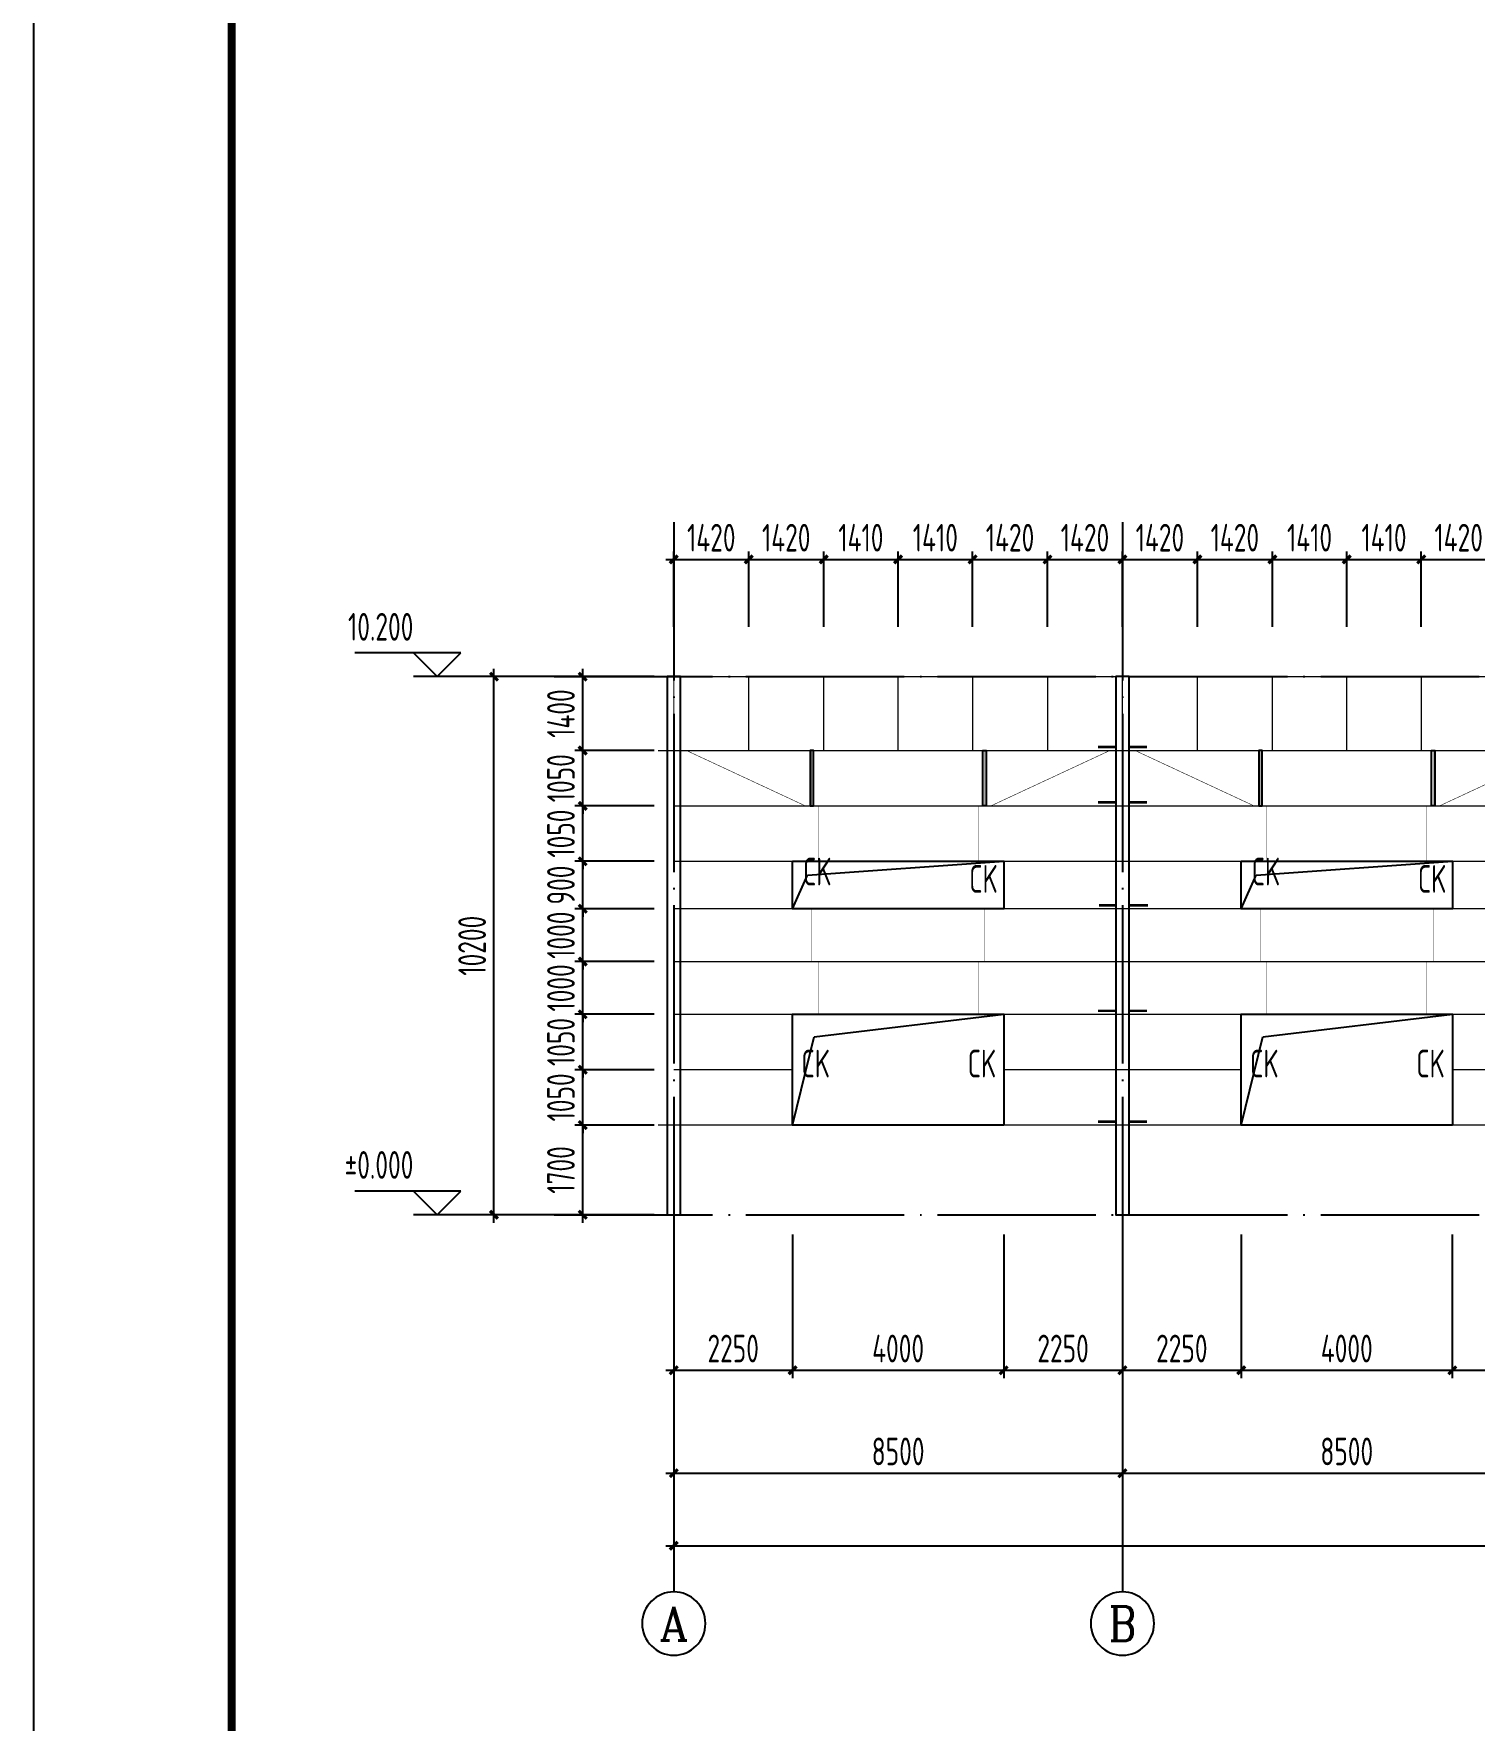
# Model space of a CAD drawing. Extents: x 753177 to 2169292, y -530934 to -273477.
# Drawn here: x 1698368 to 1725660, y -468718 to -436751 of the extents above; entities that cross this region are included whole.
import ezdxf
from ezdxf.enums import TextEntityAlignment as Align

# ---------------------------------------------------------------- set-up
doc = ezdxf.new("R2010")
doc.units = 0
doc.header["$LTSCALE"] = 1500
doc.header["$MEASUREMENT"] = 0
doc.linetypes.add('DOTE', pattern=[2.42, 2, -0.2, 0.02, -0.2])
doc.layers.get('Defpoints').update_dxf_attribs({"color": 252})
for name, color, linetype in [('00-tk', 151, 'Continuous'), ('AXIS', 3, 'Continuous'), ('AXIS_TEXT', 7, 'Continuous'), ('BOLT', 252, 'Continuous'), ('DIM', 3, 'Continuous'), ('THIN', 7, 'Continuous'), ('WINDOW', 4, 'Continuous')]:
    doc.layers.add(name, color=color, linetype=linetype)
doc.layers.add('TK', color=252, linetype='Continuous', lineweight=13)
doc.styles.add('_TCH_AXIS', font='COMPLEX', dxfattribs={"bigfont": 'GBCBIG'})
doc.styles.add('COMPLEX', font='COMPLEX')
doc.styles.add('TSSD_Dimension', font='Tssdeng.shx', dxfattribs={"width": 0.7, "bigfont": 'hztxt.shx'})
doc.styles.add('TSSD_Label', font='Tssdeng.shx', dxfattribs={"width": 0.7, "bigfont": 'hztxt.shx'})
doc.dimstyles.new('TSSD_150_150', dxfattribs={"dimtxt": 525, "dimasz": 150, "dimexe": 150, "dimexo": 375, "dimgap": 150, "dimtad": 1, "dimdec": 0, "dimzin": 0, "dimdsep": 46, "dimtxsty": 'TSSD_Dimension', "dimblk": 'ARCHTICK', "dimblk1": 'ARCHTICK', "dimblk2": 'ARCHTICK', "dimcen": 0, "dimdle": 150, "dimclrt": 7, "dimadec": 0, "dimazin": 0, "dimtfac": 1, "dimtdec": 0, "dimtix": 1, "dimtmove": 2, "dimatfit": 3, "dimfxl": 0, "dimtolj": 1, "dimtzin": 0, "dimarcsym": 0})

# ---------------------------------------------------------------- blocks, each defined once
blk = doc.blocks.new('A$C16496DF1')
at = {"layer": '00-tk'}
for p, q in [((0, 0), (0, 126150)), ((3750, 1500), (3750, 124650))]:
    blk.add_line(p, q, dxfattribs=at)
at = {"layer": '00-tk', "const_width": 150}
blk.add_lwpolyline([(3750, 124650), (176850, 124650), (176850, 1500), (3750, 1500)], close=True, dxfattribs=at)
blk = doc.blocks.new('_ArchTick')
at = {"color": 0, "linetype": 'ByBlock', "const_width": 0.4}
blk.add_lwpolyline([(-0.5, -0.5), (0.5, 0.5)], dxfattribs=at)
blk = doc.blocks.new('*D1132')
at = {"layer": 'AXIS', "color": 0, "lineweight": -2, "transparency": 16777216}
for p, q in [((1710495, -460660), (1710495, -464185)), ((1718995, -460660), (1718995, -464185)), ((1710345, -464035), (1719145, -464035))]:
    blk.add_line(p, q, dxfattribs=at)
at = {"layer": 'Defpoints', "color": 0, "transparency": 16777216}
for p in [(1710495, -460285), (1718995, -460285), (1718995, -464035)]:
    blk.add_point(p, dxfattribs=at)
at = {"layer": 'AXIS', "color": 0, "lineweight": -2, "transparency": 16777216, "xscale": 150, "yscale": 150, "zscale": 150, "rotation": 180}
blk.add_blockref('_ArchTick', (1710495, -464035), dxfattribs=at)
at = {"layer": 'AXIS', "color": 0, "lineweight": -2, "transparency": 16777216, "xscale": 150, "yscale": 150, "zscale": 150}
blk.add_blockref('_ArchTick', (1718995, -464035), dxfattribs=at)
at = {"layer": 'AXIS', "color": 7, "transparency": 16777216, "insert": (1714745, -463622), "char_height": 525, "attachment_point": 5, "style": 'TSSD_Dimension'}
blk.add_mtext('\\A1;8500', dxfattribs=at)
blk = doc.blocks.new('*D1133')
at = {"layer": 'AXIS', "color": 0, "lineweight": -2, "transparency": 16777216}
for p, q in [((1718995, -460660), (1718995, -464185)), ((1727495, -460660), (1727495, -464185)), ((1718845, -464035), (1727645, -464035))]:
    blk.add_line(p, q, dxfattribs=at)
at = {"layer": 'Defpoints', "color": 0, "transparency": 16777216}
for p in [(1718995, -460285), (1727495, -460285), (1727495, -464035)]:
    blk.add_point(p, dxfattribs=at)
at = {"layer": 'AXIS', "color": 0, "lineweight": -2, "transparency": 16777216, "xscale": 150, "yscale": 150, "zscale": 150, "rotation": 180}
blk.add_blockref('_ArchTick', (1718995, -464035), dxfattribs=at)
at = {"layer": 'AXIS', "color": 0, "lineweight": -2, "transparency": 16777216, "xscale": 150, "yscale": 150, "zscale": 150}
blk.add_blockref('_ArchTick', (1727495, -464035), dxfattribs=at)
at = {"layer": 'AXIS', "color": 7, "transparency": 16777216, "insert": (1723245, -463622), "char_height": 525, "attachment_point": 5, "style": 'TSSD_Dimension'}
blk.add_mtext('\\A1;8500', dxfattribs=at)
blk = doc.blocks.new('_AXISO')
blk.add_circle((0, 0), 0.5)
at = {"layer": 'AXIS_TEXT', "style": 'COMPLEX', "width": 1.041667}
blk.add_attdef('A', text='', height=0.56, dxfattribs=at).set_placement((-0.25, -0.28), (0.25, -0.28), align=Align.FIT)
blk = doc.blocks.new('*D1145')
at = {"layer": 'Defpoints', "color": 0, "transparency": 16777216}
for p in [(1710495, -459137), (1820995, -459137), (1820995, -465410)]:
    blk.add_point(p, dxfattribs=at)
at = {"layer": 'DIM', "color": 0, "lineweight": -2, "transparency": 16777216}
for p, q in [((1710495, -459512), (1710495, -465560)), ((1820995, -459512), (1820995, -465560)), ((1710345, -465410), (1821145, -465410))]:
    blk.add_line(p, q, dxfattribs=at)
at = {"layer": 'DIM', "color": 0, "lineweight": -2, "transparency": 16777216, "xscale": 150, "yscale": 150, "zscale": 150, "rotation": 180}
blk.add_blockref('_ArchTick', (1710495, -465410), dxfattribs=at)
at = {"layer": 'DIM', "color": 0, "lineweight": -2, "transparency": 16777216, "xscale": 150, "yscale": 150, "zscale": 150}
blk.add_blockref('_ArchTick', (1820995, -465410), dxfattribs=at)
at = {"layer": 'DIM', "color": 7, "transparency": 16777216, "insert": (1765745, -464998), "char_height": 525, "attachment_point": 5, "style": 'TSSD_Dimension'}
blk.add_mtext('\\A1;110500', dxfattribs=at)
blk = doc.blocks.new('*D1146')
at = {"layer": 'Defpoints', "color": 0, "transparency": 16777216}
for p in [(1707087, -448937), (1710495, -448937), (1710495, -459137)]:
    blk.add_point(p, dxfattribs=at)
at = {"layer": 'DIM', "color": 0, "lineweight": -2, "transparency": 16777216}
for p, q in [((1707087, -459287), (1707087, -448787)), ((1710120, -448937), (1706937, -448937)), ((1710120, -459137), (1706937, -459137))]:
    blk.add_line(p, q, dxfattribs=at)
at = {"layer": 'DIM', "color": 0, "lineweight": -2, "transparency": 16777216, "xscale": 150, "yscale": 150, "zscale": 150}
for p, rotation in [((1707087, -448937), 90), ((1707087, -459137), 270)]:
    blk.add_blockref('_ArchTick', p, dxfattribs=dict(at, rotation=rotation))
at = {"layer": 'DIM', "color": 7, "transparency": 16777216, "insert": (1706674, -454037), "char_height": 525, "attachment_point": 5, "rotation": 90, "style": 'TSSD_Dimension'}
blk.add_mtext('\\A1;10200', dxfattribs=at)
blk = doc.blocks.new('*D1095')
at = {"layer": 'Defpoints', "color": 0, "transparency": 16777216}
for p in [(1718995, -459137), (1721245, -459137), (1721245, -462084)]:
    blk.add_point(p, dxfattribs=at)
at = {"layer": 'DIM', "color": 0, "lineweight": -2, "transparency": 16777216}
for p, q in [((1718995, -459512), (1718995, -462234)), ((1721245, -459512), (1721245, -462234)), ((1718845, -462084), (1721395, -462084))]:
    blk.add_line(p, q, dxfattribs=at)
at = {"layer": 'DIM', "color": 0, "lineweight": -2, "transparency": 16777216, "xscale": 150, "yscale": 150, "zscale": 150, "rotation": 180}
blk.add_blockref('_ArchTick', (1718995, -462084), dxfattribs=at)
at = {"layer": 'DIM', "color": 0, "lineweight": -2, "transparency": 16777216, "xscale": 150, "yscale": 150, "zscale": 150}
blk.add_blockref('_ArchTick', (1721245, -462084), dxfattribs=at)
at = {"layer": 'DIM', "color": 7, "transparency": 16777216, "insert": (1720120, -461672), "char_height": 525, "attachment_point": 5, "style": 'TSSD_Dimension'}
blk.add_mtext('\\A1;2250', dxfattribs=at)
blk = doc.blocks.new('*D1096')
at = {"layer": 'Defpoints', "color": 0, "transparency": 16777216}
for p in [(1721245, -459137), (1725245, -459137), (1725245, -462084)]:
    blk.add_point(p, dxfattribs=at)
at = {"layer": 'DIM', "color": 0, "lineweight": -2, "transparency": 16777216}
for p, q in [((1721245, -459512), (1721245, -462234)), ((1725245, -459512), (1725245, -462234)), ((1721095, -462084), (1725395, -462084))]:
    blk.add_line(p, q, dxfattribs=at)
at = {"layer": 'DIM', "color": 0, "lineweight": -2, "transparency": 16777216, "xscale": 150, "yscale": 150, "zscale": 150, "rotation": 180}
blk.add_blockref('_ArchTick', (1721245, -462084), dxfattribs=at)
at = {"layer": 'DIM', "color": 0, "lineweight": -2, "transparency": 16777216, "xscale": 150, "yscale": 150, "zscale": 150}
blk.add_blockref('_ArchTick', (1725245, -462084), dxfattribs=at)
at = {"layer": 'DIM', "color": 7, "transparency": 16777216, "insert": (1723245, -461672), "char_height": 525, "attachment_point": 5, "style": 'TSSD_Dimension'}
blk.add_mtext('\\A1;4000', dxfattribs=at)
blk = doc.blocks.new('*D1097')
at = {"layer": 'Defpoints', "color": 0, "transparency": 16777216}
for p in [(1725245, -459137), (1727495, -459137), (1727495, -462084)]:
    blk.add_point(p, dxfattribs=at)
at = {"layer": 'DIM', "color": 0, "lineweight": -2, "transparency": 16777216}
for p, q in [((1725245, -459512), (1725245, -462234)), ((1727495, -459512), (1727495, -462234)), ((1725095, -462084), (1727645, -462084))]:
    blk.add_line(p, q, dxfattribs=at)
at = {"layer": 'DIM', "color": 0, "lineweight": -2, "transparency": 16777216, "xscale": 150, "yscale": 150, "zscale": 150, "rotation": 180}
blk.add_blockref('_ArchTick', (1725245, -462084), dxfattribs=at)
at = {"layer": 'DIM', "color": 0, "lineweight": -2, "transparency": 16777216, "xscale": 150, "yscale": 150, "zscale": 150}
blk.add_blockref('_ArchTick', (1727495, -462084), dxfattribs=at)
at = {"layer": 'DIM', "color": 7, "transparency": 16777216, "insert": (1726370, -461672), "char_height": 525, "attachment_point": 5, "style": 'TSSD_Dimension'}
blk.add_mtext('\\A1;2250', dxfattribs=at)
blk = doc.blocks.new('*D1083')
at = {"layer": 'Defpoints', "color": 0, "transparency": 16777216}
for p in [(1711915, -446715), (1710495, -448365), (1711915, -448365)]:
    blk.add_point(p, dxfattribs=at)
at = {"layer": 'DIM', "color": 0, "lineweight": -2, "transparency": 16777216}
for p, q in [((1710495, -447990), (1710495, -446565)), ((1711915, -447990), (1711915, -446565)), ((1710345, -446715), (1712065, -446715))]:
    blk.add_line(p, q, dxfattribs=at)
at = {"layer": 'DIM', "color": 0, "lineweight": -2, "transparency": 16777216, "xscale": 150, "yscale": 150, "zscale": 150, "rotation": 180}
blk.add_blockref('_ArchTick', (1710495, -446715), dxfattribs=at)
at = {"layer": 'DIM', "color": 0, "lineweight": -2, "transparency": 16777216, "xscale": 150, "yscale": 150, "zscale": 150}
blk.add_blockref('_ArchTick', (1711915, -446715), dxfattribs=at)
at = {"layer": 'DIM', "color": 7, "transparency": 16777216, "insert": (1711205, -446303), "char_height": 525, "attachment_point": 5, "style": 'TSSD_Dimension'}
blk.add_mtext('\\A1;1420', dxfattribs=at)
blk = doc.blocks.new('*D1084')
at = {"layer": 'Defpoints', "color": 0, "transparency": 16777216}
for p in [(1713335, -446715), (1711915, -448365), (1713335, -448365)]:
    blk.add_point(p, dxfattribs=at)
at = {"layer": 'DIM', "color": 0, "lineweight": -2, "transparency": 16777216}
for p, q in [((1711915, -447990), (1711915, -446565)), ((1713335, -447990), (1713335, -446565)), ((1711765, -446715), (1713485, -446715))]:
    blk.add_line(p, q, dxfattribs=at)
at = {"layer": 'DIM', "color": 0, "lineweight": -2, "transparency": 16777216, "xscale": 150, "yscale": 150, "zscale": 150, "rotation": 180}
blk.add_blockref('_ArchTick', (1711915, -446715), dxfattribs=at)
at = {"layer": 'DIM', "color": 0, "lineweight": -2, "transparency": 16777216, "xscale": 150, "yscale": 150, "zscale": 150}
blk.add_blockref('_ArchTick', (1713335, -446715), dxfattribs=at)
at = {"layer": 'DIM', "color": 7, "transparency": 16777216, "insert": (1712625, -446303), "char_height": 525, "attachment_point": 5, "style": 'TSSD_Dimension'}
blk.add_mtext('\\A1;1420', dxfattribs=at)
blk = doc.blocks.new('*D1085')
at = {"layer": 'Defpoints', "color": 0, "transparency": 16777216}
for p in [(1714745, -446715), (1713335, -448365), (1714745, -448365)]:
    blk.add_point(p, dxfattribs=at)
at = {"layer": 'DIM', "color": 0, "lineweight": -2, "transparency": 16777216}
for p, q in [((1713335, -447990), (1713335, -446565)), ((1714745, -447990), (1714745, -446565)), ((1713185, -446715), (1714895, -446715))]:
    blk.add_line(p, q, dxfattribs=at)
at = {"layer": 'DIM', "color": 0, "lineweight": -2, "transparency": 16777216, "xscale": 150, "yscale": 150, "zscale": 150, "rotation": 180}
blk.add_blockref('_ArchTick', (1713335, -446715), dxfattribs=at)
at = {"layer": 'DIM', "color": 0, "lineweight": -2, "transparency": 16777216, "xscale": 150, "yscale": 150, "zscale": 150}
blk.add_blockref('_ArchTick', (1714745, -446715), dxfattribs=at)
at = {"layer": 'DIM', "color": 7, "transparency": 16777216, "insert": (1714040, -446303), "char_height": 525, "attachment_point": 5, "style": 'TSSD_Dimension'}
blk.add_mtext('\\A1;1410', dxfattribs=at)
blk = doc.blocks.new('*D1086')
at = {"layer": 'Defpoints', "color": 0, "transparency": 16777216}
for p in [(1716155, -446715), (1714745, -448365), (1716155, -448365)]:
    blk.add_point(p, dxfattribs=at)
at = {"layer": 'DIM', "color": 0, "lineweight": -2, "transparency": 16777216}
for p, q in [((1714745, -447990), (1714745, -446565)), ((1716155, -447990), (1716155, -446565)), ((1714595, -446715), (1716305, -446715))]:
    blk.add_line(p, q, dxfattribs=at)
at = {"layer": 'DIM', "color": 0, "lineweight": -2, "transparency": 16777216, "xscale": 150, "yscale": 150, "zscale": 150, "rotation": 180}
blk.add_blockref('_ArchTick', (1714745, -446715), dxfattribs=at)
at = {"layer": 'DIM', "color": 0, "lineweight": -2, "transparency": 16777216, "xscale": 150, "yscale": 150, "zscale": 150}
blk.add_blockref('_ArchTick', (1716155, -446715), dxfattribs=at)
at = {"layer": 'DIM', "color": 7, "transparency": 16777216, "insert": (1715450, -446303), "char_height": 525, "attachment_point": 5, "style": 'TSSD_Dimension'}
blk.add_mtext('\\A1;1410', dxfattribs=at)
blk = doc.blocks.new('*D1087')
at = {"layer": 'Defpoints', "color": 0, "transparency": 16777216}
for p in [(1717575, -446715), (1716155, -448365), (1717575, -448365)]:
    blk.add_point(p, dxfattribs=at)
at = {"layer": 'DIM', "color": 0, "lineweight": -2, "transparency": 16777216}
for p, q in [((1716155, -447990), (1716155, -446565)), ((1717575, -447990), (1717575, -446565)), ((1716005, -446715), (1717725, -446715))]:
    blk.add_line(p, q, dxfattribs=at)
at = {"layer": 'DIM', "color": 0, "lineweight": -2, "transparency": 16777216, "xscale": 150, "yscale": 150, "zscale": 150, "rotation": 180}
blk.add_blockref('_ArchTick', (1716155, -446715), dxfattribs=at)
at = {"layer": 'DIM', "color": 0, "lineweight": -2, "transparency": 16777216, "xscale": 150, "yscale": 150, "zscale": 150}
blk.add_blockref('_ArchTick', (1717575, -446715), dxfattribs=at)
at = {"layer": 'DIM', "color": 7, "transparency": 16777216, "insert": (1716865, -446303), "char_height": 525, "attachment_point": 5, "style": 'TSSD_Dimension'}
blk.add_mtext('\\A1;1420', dxfattribs=at)
blk = doc.blocks.new('*D1088')
at = {"layer": 'Defpoints', "color": 0, "transparency": 16777216}
for p in [(1718995, -446715), (1717575, -448365), (1718995, -448365)]:
    blk.add_point(p, dxfattribs=at)
at = {"layer": 'DIM', "color": 0, "lineweight": -2, "transparency": 16777216}
for p, q in [((1717575, -447990), (1717575, -446565)), ((1718995, -447990), (1718995, -446565)), ((1717425, -446715), (1719145, -446715))]:
    blk.add_line(p, q, dxfattribs=at)
at = {"layer": 'DIM', "color": 0, "lineweight": -2, "transparency": 16777216, "xscale": 150, "yscale": 150, "zscale": 150, "rotation": 180}
blk.add_blockref('_ArchTick', (1717575, -446715), dxfattribs=at)
at = {"layer": 'DIM', "color": 0, "lineweight": -2, "transparency": 16777216, "xscale": 150, "yscale": 150, "zscale": 150}
blk.add_blockref('_ArchTick', (1718995, -446715), dxfattribs=at)
at = {"layer": 'DIM', "color": 7, "transparency": 16777216, "insert": (1718285, -446303), "char_height": 525, "attachment_point": 5, "style": 'TSSD_Dimension'}
blk.add_mtext('\\A1;1420', dxfattribs=at)
blk = doc.blocks.new('*D1089')
at = {"layer": 'Defpoints', "color": 0, "transparency": 16777216}
for p in [(1720415, -446715), (1718995, -448365), (1720415, -448365)]:
    blk.add_point(p, dxfattribs=at)
at = {"layer": 'DIM', "color": 0, "lineweight": -2, "transparency": 16777216}
for p, q in [((1718995, -447990), (1718995, -446565)), ((1720415, -447990), (1720415, -446565)), ((1718845, -446715), (1720565, -446715))]:
    blk.add_line(p, q, dxfattribs=at)
at = {"layer": 'DIM', "color": 0, "lineweight": -2, "transparency": 16777216, "xscale": 150, "yscale": 150, "zscale": 150, "rotation": 180}
blk.add_blockref('_ArchTick', (1718995, -446715), dxfattribs=at)
at = {"layer": 'DIM', "color": 0, "lineweight": -2, "transparency": 16777216, "xscale": 150, "yscale": 150, "zscale": 150}
blk.add_blockref('_ArchTick', (1720415, -446715), dxfattribs=at)
at = {"layer": 'DIM', "color": 7, "transparency": 16777216, "insert": (1719705, -446303), "char_height": 525, "attachment_point": 5, "style": 'TSSD_Dimension'}
blk.add_mtext('\\A1;1420', dxfattribs=at)
blk = doc.blocks.new('*D1090')
at = {"layer": 'Defpoints', "color": 0, "transparency": 16777216}
for p in [(1721835, -446715), (1720415, -448365), (1721835, -448365)]:
    blk.add_point(p, dxfattribs=at)
at = {"layer": 'DIM', "color": 0, "lineweight": -2, "transparency": 16777216}
for p, q in [((1720415, -447990), (1720415, -446565)), ((1721835, -447990), (1721835, -446565)), ((1720265, -446715), (1721985, -446715))]:
    blk.add_line(p, q, dxfattribs=at)
at = {"layer": 'DIM', "color": 0, "lineweight": -2, "transparency": 16777216, "xscale": 150, "yscale": 150, "zscale": 150, "rotation": 180}
blk.add_blockref('_ArchTick', (1720415, -446715), dxfattribs=at)
at = {"layer": 'DIM', "color": 0, "lineweight": -2, "transparency": 16777216, "xscale": 150, "yscale": 150, "zscale": 150}
blk.add_blockref('_ArchTick', (1721835, -446715), dxfattribs=at)
at = {"layer": 'DIM', "color": 7, "transparency": 16777216, "insert": (1721125, -446303), "char_height": 525, "attachment_point": 5, "style": 'TSSD_Dimension'}
blk.add_mtext('\\A1;1420', dxfattribs=at)
blk = doc.blocks.new('*D1091')
at = {"layer": 'Defpoints', "color": 0, "transparency": 16777216}
for p in [(1723245, -446715), (1721835, -448365), (1723245, -448365)]:
    blk.add_point(p, dxfattribs=at)
at = {"layer": 'DIM', "color": 0, "lineweight": -2, "transparency": 16777216}
for p, q in [((1721835, -447990), (1721835, -446565)), ((1723245, -447990), (1723245, -446565)), ((1721685, -446715), (1723395, -446715))]:
    blk.add_line(p, q, dxfattribs=at)
at = {"layer": 'DIM', "color": 0, "lineweight": -2, "transparency": 16777216, "xscale": 150, "yscale": 150, "zscale": 150, "rotation": 180}
blk.add_blockref('_ArchTick', (1721835, -446715), dxfattribs=at)
at = {"layer": 'DIM', "color": 0, "lineweight": -2, "transparency": 16777216, "xscale": 150, "yscale": 150, "zscale": 150}
blk.add_blockref('_ArchTick', (1723245, -446715), dxfattribs=at)
at = {"layer": 'DIM', "color": 7, "transparency": 16777216, "insert": (1722540, -446303), "char_height": 525, "attachment_point": 5, "style": 'TSSD_Dimension'}
blk.add_mtext('\\A1;1410', dxfattribs=at)
blk = doc.blocks.new('*D1092')
at = {"layer": 'Defpoints', "color": 0, "transparency": 16777216}
for p in [(1724655, -446715), (1723245, -448365), (1724655, -448365)]:
    blk.add_point(p, dxfattribs=at)
at = {"layer": 'DIM', "color": 0, "lineweight": -2, "transparency": 16777216}
for p, q in [((1723245, -447990), (1723245, -446565)), ((1724655, -447990), (1724655, -446565)), ((1723095, -446715), (1724805, -446715))]:
    blk.add_line(p, q, dxfattribs=at)
at = {"layer": 'DIM', "color": 0, "lineweight": -2, "transparency": 16777216, "xscale": 150, "yscale": 150, "zscale": 150, "rotation": 180}
blk.add_blockref('_ArchTick', (1723245, -446715), dxfattribs=at)
at = {"layer": 'DIM', "color": 0, "lineweight": -2, "transparency": 16777216, "xscale": 150, "yscale": 150, "zscale": 150}
blk.add_blockref('_ArchTick', (1724655, -446715), dxfattribs=at)
at = {"layer": 'DIM', "color": 7, "transparency": 16777216, "insert": (1723950, -446303), "char_height": 525, "attachment_point": 5, "style": 'TSSD_Dimension'}
blk.add_mtext('\\A1;1410', dxfattribs=at)
blk = doc.blocks.new('*D1093')
at = {"layer": 'Defpoints', "color": 0, "transparency": 16777216}
for p in [(1726075, -446715), (1724655, -448365), (1726075, -448365)]:
    blk.add_point(p, dxfattribs=at)
at = {"layer": 'DIM', "color": 0, "lineweight": -2, "transparency": 16777216}
for p, q in [((1724655, -447990), (1724655, -446565)), ((1726075, -447990), (1726075, -446565)), ((1724505, -446715), (1726225, -446715))]:
    blk.add_line(p, q, dxfattribs=at)
at = {"layer": 'DIM', "color": 0, "lineweight": -2, "transparency": 16777216, "xscale": 150, "yscale": 150, "zscale": 150, "rotation": 180}
blk.add_blockref('_ArchTick', (1724655, -446715), dxfattribs=at)
at = {"layer": 'DIM', "color": 0, "lineweight": -2, "transparency": 16777216, "xscale": 150, "yscale": 150, "zscale": 150}
blk.add_blockref('_ArchTick', (1726075, -446715), dxfattribs=at)
at = {"layer": 'DIM', "color": 7, "transparency": 16777216, "insert": (1725365, -446303), "char_height": 525, "attachment_point": 5, "style": 'TSSD_Dimension'}
blk.add_mtext('\\A1;1420', dxfattribs=at)
blk = doc.blocks.new('*D1168')
at = {"layer": 'Defpoints', "color": 0, "transparency": 16777216}
for p in [(1710495, -459137), (1712745, -459137), (1712745, -462084)]:
    blk.add_point(p, dxfattribs=at)
at = {"layer": 'DIM', "color": 0, "lineweight": -2, "transparency": 16777216}
for p, q in [((1710495, -459512), (1710495, -462234)), ((1712745, -459512), (1712745, -462234)), ((1710345, -462084), (1712895, -462084))]:
    blk.add_line(p, q, dxfattribs=at)
at = {"layer": 'DIM', "color": 0, "lineweight": -2, "transparency": 16777216, "xscale": 150, "yscale": 150, "zscale": 150, "rotation": 180}
blk.add_blockref('_ArchTick', (1710495, -462084), dxfattribs=at)
at = {"layer": 'DIM', "color": 0, "lineweight": -2, "transparency": 16777216, "xscale": 150, "yscale": 150, "zscale": 150}
blk.add_blockref('_ArchTick', (1712745, -462084), dxfattribs=at)
at = {"layer": 'DIM', "color": 7, "transparency": 16777216, "insert": (1711620, -461672), "char_height": 525, "attachment_point": 5, "style": 'TSSD_Dimension'}
blk.add_mtext('\\A1;2250', dxfattribs=at)
blk = doc.blocks.new('*D1169')
at = {"layer": 'Defpoints', "color": 0, "transparency": 16777216}
for p in [(1712745, -459137), (1716745, -459137), (1716745, -462084)]:
    blk.add_point(p, dxfattribs=at)
at = {"layer": 'DIM', "color": 0, "lineweight": -2, "transparency": 16777216}
for p, q in [((1712745, -459512), (1712745, -462234)), ((1716745, -459512), (1716745, -462234)), ((1712595, -462084), (1716895, -462084))]:
    blk.add_line(p, q, dxfattribs=at)
at = {"layer": 'DIM', "color": 0, "lineweight": -2, "transparency": 16777216, "xscale": 150, "yscale": 150, "zscale": 150, "rotation": 180}
blk.add_blockref('_ArchTick', (1712745, -462084), dxfattribs=at)
at = {"layer": 'DIM', "color": 0, "lineweight": -2, "transparency": 16777216, "xscale": 150, "yscale": 150, "zscale": 150}
blk.add_blockref('_ArchTick', (1716745, -462084), dxfattribs=at)
at = {"layer": 'DIM', "color": 7, "transparency": 16777216, "insert": (1714745, -461672), "char_height": 525, "attachment_point": 5, "style": 'TSSD_Dimension'}
blk.add_mtext('\\A1;4000', dxfattribs=at)
blk = doc.blocks.new('*D1170')
at = {"layer": 'Defpoints', "color": 0, "transparency": 16777216}
for p in [(1716745, -459137), (1718995, -459137), (1718995, -462084)]:
    blk.add_point(p, dxfattribs=at)
at = {"layer": 'DIM', "color": 0, "lineweight": -2, "transparency": 16777216}
for p, q in [((1716745, -459512), (1716745, -462234)), ((1718995, -459512), (1718995, -462234)), ((1716595, -462084), (1719145, -462084))]:
    blk.add_line(p, q, dxfattribs=at)
at = {"layer": 'DIM', "color": 0, "lineweight": -2, "transparency": 16777216, "xscale": 150, "yscale": 150, "zscale": 150, "rotation": 180}
blk.add_blockref('_ArchTick', (1716745, -462084), dxfattribs=at)
at = {"layer": 'DIM', "color": 0, "lineweight": -2, "transparency": 16777216, "xscale": 150, "yscale": 150, "zscale": 150}
blk.add_blockref('_ArchTick', (1718995, -462084), dxfattribs=at)
at = {"layer": 'DIM', "color": 7, "transparency": 16777216, "insert": (1717870, -461672), "char_height": 525, "attachment_point": 5, "style": 'TSSD_Dimension'}
blk.add_mtext('\\A1;2250', dxfattribs=at)
blk = doc.blocks.new('*D1176')
at = {"layer": 'Defpoints', "color": 0, "transparency": 16777216}
for p in [(1708769, -457437), (1710495, -457437), (1710495, -459137)]:
    blk.add_point(p, dxfattribs=at)
at = {"layer": 'DIM', "color": 0, "lineweight": -2, "transparency": 16777216}
for p, q in [((1710120, -457437), (1708619, -457437)), ((1708769, -459287), (1708769, -457287)), ((1710120, -459137), (1708619, -459137))]:
    blk.add_line(p, q, dxfattribs=at)
at = {"layer": 'DIM', "color": 0, "lineweight": -2, "transparency": 16777216, "xscale": 150, "yscale": 150, "zscale": 150}
for p, rotation in [((1708769, -457437), 90), ((1708769, -459137), 270)]:
    blk.add_blockref('_ArchTick', p, dxfattribs=dict(at, rotation=rotation))
at = {"layer": 'DIM', "color": 7, "transparency": 16777216, "insert": (1708357, -458287), "char_height": 525, "attachment_point": 5, "rotation": 90, "style": 'TSSD_Dimension'}
blk.add_mtext('\\A1;1700', dxfattribs=at)
blk = doc.blocks.new('*D1177')
at = {"layer": 'Defpoints', "color": 0, "transparency": 16777216}
for p in [(1708769, -456387), (1710495, -456387), (1710495, -457437)]:
    blk.add_point(p, dxfattribs=at)
at = {"layer": 'DIM', "color": 0, "lineweight": -2, "transparency": 16777216}
for p, q in [((1710120, -456387), (1708619, -456387)), ((1708769, -456387), (1708769, -456237)), ((1708769, -457437), (1708769, -456387)), ((1710120, -457437), (1708619, -457437)), ((1708769, -457437), (1708769, -457587))]:
    blk.add_line(p, q, dxfattribs=at)
at = {"layer": 'DIM', "color": 0, "lineweight": -2, "transparency": 16777216, "xscale": 150, "yscale": 150, "zscale": 150}
for p, rotation in [((1708769, -456387), 270), ((1708769, -457437), 90)]:
    blk.add_blockref('_ArchTick', p, dxfattribs=dict(at, rotation=rotation))
at = {"layer": 'DIM', "color": 7, "transparency": 16777216, "insert": (1708357, -456912), "char_height": 525, "attachment_point": 5, "rotation": 90, "style": 'TSSD_Dimension'}
blk.add_mtext('\\A1;1050', dxfattribs=at)
blk = doc.blocks.new('*D1178')
at = {"layer": 'Defpoints', "color": 0, "transparency": 16777216}
for p in [(1708769, -455337), (1710495, -455337), (1710495, -456387)]:
    blk.add_point(p, dxfattribs=at)
at = {"layer": 'DIM', "color": 0, "lineweight": -2, "transparency": 16777216}
for p, q in [((1708769, -455337), (1708769, -455187)), ((1710120, -455337), (1708619, -455337)), ((1708769, -456387), (1708769, -455337)), ((1710120, -456387), (1708619, -456387)), ((1708769, -456387), (1708769, -456537))]:
    blk.add_line(p, q, dxfattribs=at)
at = {"layer": 'DIM', "color": 0, "lineweight": -2, "transparency": 16777216, "xscale": 150, "yscale": 150, "zscale": 150}
for p, rotation in [((1708769, -455337), 270), ((1708769, -456387), 90)]:
    blk.add_blockref('_ArchTick', p, dxfattribs=dict(at, rotation=rotation))
at = {"layer": 'DIM', "color": 7, "transparency": 16777216, "insert": (1708357, -455862), "char_height": 525, "attachment_point": 5, "rotation": 90, "style": 'TSSD_Dimension'}
blk.add_mtext('\\A1;1050', dxfattribs=at)
blk = doc.blocks.new('*D1179')
at = {"layer": 'Defpoints', "color": 0, "transparency": 16777216}
for p in [(1708769, -454337), (1710495, -454337), (1710495, -455337)]:
    blk.add_point(p, dxfattribs=at)
at = {"layer": 'DIM', "color": 0, "lineweight": -2, "transparency": 16777216}
for p, q in [((1708769, -454337), (1708769, -454187)), ((1710120, -454337), (1708619, -454337)), ((1708769, -455337), (1708769, -454337)), ((1710120, -455337), (1708619, -455337)), ((1708769, -455337), (1708769, -455487))]:
    blk.add_line(p, q, dxfattribs=at)
at = {"layer": 'DIM', "color": 0, "lineweight": -2, "transparency": 16777216, "xscale": 150, "yscale": 150, "zscale": 150}
for p, rotation in [((1708769, -454337), 270), ((1708769, -455337), 90)]:
    blk.add_blockref('_ArchTick', p, dxfattribs=dict(at, rotation=rotation))
at = {"layer": 'DIM', "color": 7, "transparency": 16777216, "insert": (1708357, -454837), "char_height": 525, "attachment_point": 5, "rotation": 90, "style": 'TSSD_Dimension'}
blk.add_mtext('\\A1;1000', dxfattribs=at)
blk = doc.blocks.new('*D1180')
at = {"layer": 'Defpoints', "color": 0, "transparency": 16777216}
for p in [(1708769, -453337), (1710495, -453337), (1710495, -454337)]:
    blk.add_point(p, dxfattribs=at)
at = {"layer": 'DIM', "color": 0, "lineweight": -2, "transparency": 16777216}
for p, q in [((1708769, -453337), (1708769, -453187)), ((1710120, -453337), (1708619, -453337)), ((1708769, -454337), (1708769, -453337)), ((1710120, -454337), (1708619, -454337)), ((1708769, -454337), (1708769, -454487))]:
    blk.add_line(p, q, dxfattribs=at)
at = {"layer": 'DIM', "color": 0, "lineweight": -2, "transparency": 16777216, "xscale": 150, "yscale": 150, "zscale": 150}
for p, rotation in [((1708769, -453337), 270), ((1708769, -454337), 90)]:
    blk.add_blockref('_ArchTick', p, dxfattribs=dict(at, rotation=rotation))
at = {"layer": 'DIM', "color": 7, "transparency": 16777216, "insert": (1708357, -453837), "char_height": 525, "attachment_point": 5, "rotation": 90, "style": 'TSSD_Dimension'}
blk.add_mtext('\\A1;1000', dxfattribs=at)
blk = doc.blocks.new('*D1181')
at = {"layer": 'Defpoints', "color": 0, "transparency": 16777216}
for p in [(1708769, -452437), (1710495, -452437), (1710495, -453337)]:
    blk.add_point(p, dxfattribs=at)
at = {"layer": 'DIM', "color": 0, "lineweight": -2, "transparency": 16777216}
for p, q in [((1708769, -452437), (1708769, -452287)), ((1710120, -452437), (1708619, -452437)), ((1708769, -453337), (1708769, -452437)), ((1710120, -453337), (1708619, -453337)), ((1708769, -453337), (1708769, -453487))]:
    blk.add_line(p, q, dxfattribs=at)
at = {"layer": 'DIM', "color": 0, "lineweight": -2, "transparency": 16777216, "xscale": 150, "yscale": 150, "zscale": 150}
for p, rotation in [((1708769, -452437), 270), ((1708769, -453337), 90)]:
    blk.add_blockref('_ArchTick', p, dxfattribs=dict(at, rotation=rotation))
at = {"layer": 'DIM', "color": 7, "transparency": 16777216, "insert": (1708357, -452887), "char_height": 525, "attachment_point": 5, "rotation": 90, "style": 'TSSD_Dimension'}
blk.add_mtext('\\A1;900', dxfattribs=at)
blk = doc.blocks.new('*D1182')
at = {"layer": 'Defpoints', "color": 0, "transparency": 16777216}
for p in [(1708769, -451387), (1710495, -451387), (1710495, -452437)]:
    blk.add_point(p, dxfattribs=at)
at = {"layer": 'DIM', "color": 0, "lineweight": -2, "transparency": 16777216}
for p, q in [((1708769, -451387), (1708769, -451237)), ((1710120, -451387), (1708619, -451387)), ((1708769, -452437), (1708769, -451387)), ((1710120, -452437), (1708619, -452437)), ((1708769, -452437), (1708769, -452587))]:
    blk.add_line(p, q, dxfattribs=at)
at = {"layer": 'DIM', "color": 0, "lineweight": -2, "transparency": 16777216, "xscale": 150, "yscale": 150, "zscale": 150}
for p, rotation in [((1708769, -451387), 270), ((1708769, -452437), 90)]:
    blk.add_blockref('_ArchTick', p, dxfattribs=dict(at, rotation=rotation))
at = {"layer": 'DIM', "color": 7, "transparency": 16777216, "insert": (1708357, -451912), "char_height": 525, "attachment_point": 5, "rotation": 90, "style": 'TSSD_Dimension'}
blk.add_mtext('\\A1;1050', dxfattribs=at)
blk = doc.blocks.new('*D1183')
at = {"layer": 'Defpoints', "color": 0, "transparency": 16777216}
for p in [(1708769, -450337), (1710495, -450337), (1710495, -451387)]:
    blk.add_point(p, dxfattribs=at)
at = {"layer": 'DIM', "color": 0, "lineweight": -2, "transparency": 16777216}
for p, q in [((1710120, -450337), (1708619, -450337)), ((1708769, -450337), (1708769, -450187)), ((1708769, -451387), (1708769, -450337)), ((1710120, -451387), (1708619, -451387)), ((1708769, -451387), (1708769, -451537))]:
    blk.add_line(p, q, dxfattribs=at)
at = {"layer": 'DIM', "color": 0, "lineweight": -2, "transparency": 16777216, "xscale": 150, "yscale": 150, "zscale": 150}
for p, rotation in [((1708769, -450337), 270), ((1708769, -451387), 90)]:
    blk.add_blockref('_ArchTick', p, dxfattribs=dict(at, rotation=rotation))
at = {"layer": 'DIM', "color": 7, "transparency": 16777216, "insert": (1708357, -450862), "char_height": 525, "attachment_point": 5, "rotation": 90, "style": 'TSSD_Dimension'}
blk.add_mtext('\\A1;1050', dxfattribs=at)
blk = doc.blocks.new('*D1184')
at = {"layer": 'Defpoints', "color": 0, "transparency": 16777216}
for p in [(1708769, -448937), (1710495, -448937), (1710495, -450337)]:
    blk.add_point(p, dxfattribs=at)
at = {"layer": 'DIM', "color": 0, "lineweight": -2, "transparency": 16777216}
for p, q in [((1708769, -450487), (1708769, -448787)), ((1710120, -448937), (1708619, -448937)), ((1710120, -450337), (1708619, -450337))]:
    blk.add_line(p, q, dxfattribs=at)
at = {"layer": 'DIM', "color": 0, "lineweight": -2, "transparency": 16777216, "xscale": 150, "yscale": 150, "zscale": 150}
for p, rotation in [((1708769, -448937), 90), ((1708769, -450337), 270)]:
    blk.add_blockref('_ArchTick', p, dxfattribs=dict(at, rotation=rotation))
at = {"layer": 'DIM', "color": 7, "transparency": 16777216, "insert": (1708357, -449637), "char_height": 525, "attachment_point": 5, "rotation": 90, "style": 'TSSD_Dimension'}
blk.add_mtext('\\A1;1400', dxfattribs=at)

msp = doc.modelspace()

# ---------------------------------------------------------------- linework, layer by layer
at = {"color": 2, "linetype": 'ByBlock'}
for points, const_width in [([(1710195.3, -448937.2), (1821295.3, -448937.2)], 25), ([(1710195.3, -450337.2), (1821295.3, -450337.2)], 25), ([(1710734.4, -450337.2), (1712989.4, -451387.2)], 10), ([(1713109.4, -450337.2), (1713109.4, -451387.2)], 10), ([(1716381.3, -450337.2), (1716381.3, -451387.2)], 10), ([(1718756.3, -450337.2), (1716501.3, -451387.2)], 10), ([(1719234.4, -450337.2), (1721489.4, -451387.2)], 10), ([(1721609.4, -450337.2), (1721609.4, -451387.2)], 10), ([(1724881.3, -450337.2), (1724881.3, -451387.2)], 10), ([(1727256.3, -450337.2), (1725001.3, -451387.2)], 10), ([(1710495.3, -451387.2), (1729745.3, -451387.2)], 25), ([(1713229.4, -451387.2), (1713229.4, -452437.2)], 10), ([(1716261.3, -451387.2), (1716261.3, -452437.2)], 10), ([(1721729.4, -451387.2), (1721729.4, -452437.2)], 10), ([(1724761.3, -451387.2), (1724761.3, -452437.2)], 10), ([(1710495.3, -452437.2), (1821295.3, -452437.2)], 25), ([(1710495.3, -453337.2), (1821295.3, -453337.2)], 25), ([(1713109.4, -453337.2), (1713109.4, -454337.2)], 10), ([(1716381.3, -453337.2), (1716381.3, -454337.2)], 10), ([(1721609.4, -453337.2), (1721609.4, -454337.2)], 10), ([(1724881.3, -453337.2), (1724881.3, -454337.2)], 10), ([(1710495.3, -454337.2), (1727495.3, -454337.2)], 25), ([(1713229.4, -454337.2), (1713229.4, -455337.2)], 10), ([(1716261.3, -454337.2), (1716261.3, -455337.2)], 10), ([(1721729.4, -454337.2), (1721729.4, -455337.2)], 10), ([(1724761.3, -454337.2), (1724761.3, -455337.2)], 10), ([(1710495.3, -455337.2), (1729745.3, -455337.2)], 25), ([(1712745.3, -456387.2), (1710495.3, -456387.2)], 25), ([(1716745.3, -456387.2), (1721245.3, -456387.2)], 25), ([(1725245.3, -456387.2), (1729745.3, -456387.2)], 25), ([(1710195.3, -457437.2), (1729745.3, -457437.2)], 25)]:
    msp.add_lwpolyline(points, dxfattribs=dict(at, const_width=const_width))
at = {"color": 4, "linetype": 'ByBlock'}
for points in [[(1710620.3, -448937.2), (1710370.3, -448937.2), (1710370.3, -459137.2), (1710620.3, -459137.2)], [(1719120.3, -448937.2), (1718870.3, -448937.2), (1718870.3, -459137.2), (1719120.3, -459137.2)]]:
    msp.add_lwpolyline(points, close=True, dxfattribs=at)
at = {"color": 2, "linetype": 'ByBlock'}
for points in [[(1713139.4, -451387.2), (1713139.4, -450337.2), (1713079.4, -450337.2), (1713079.4, -451387.2)], [(1716351.3, -451387.2), (1716351.3, -450337.2), (1716411.3, -450337.2), (1716411.3, -451387.2)], [(1721639.4, -451387.2), (1721639.4, -450337.2), (1721579.4, -450337.2), (1721579.4, -451387.2)], [(1724851.3, -451387.2), (1724851.3, -450337.2), (1724911.3, -450337.2), (1724911.3, -451387.2)]]:
    msp.add_lwpolyline(points, close=True, dxfattribs=at)
at = {"layer": 'AXIS', "color": 252, "linetype": 'DOTE'}
for p, q in [((1710495.3, -446011.3), (1710495.3, -460284.8)), ((1718995.3, -446011.3), (1718995.3, -460284.8))]:
    msp.add_line(p, q, dxfattribs=at)
at = {"layer": 'AXIS', "color": 253, "linetype": 'DOTE'}
for p, q in [((1708230.6, -448937.2), (1821802.2, -448937.2)), ((1708230.6, -459137.2), (1821802.2, -459137.2))]:
    msp.add_line(p, q, dxfattribs=at)
at = {"layer": 'AXIS'}
for p, q in [((1710495.3, -460284.8), (1710495.3, -466284.8)), ((1718995.3, -460284.8), (1718995.3, -466284.8))]:
    msp.add_line(p, q, dxfattribs=at)
at = {"layer": 'BOLT', "color": 2}
for p, q in [((1713027.6, -452698.4), (1716745.3, -452437.2)), ((1721527.6, -452698.4), (1725245.3, -452437.2)), ((1712745.3, -453337.2), (1713027.6, -452698.4)), ((1721245.3, -453337.2), (1721527.6, -452698.4)), ((1713152.3, -455760.9), (1716745.3, -455337.2)), ((1721652.3, -455760.9), (1725245.3, -455337.2)), ((1712745.3, -457437.2), (1713152.3, -455760.9)), ((1721245.3, -457437.2), (1721652.3, -455760.9))]:
    msp.add_line(p, q, dxfattribs=at)
at = {"layer": 'BOLT', "color": 2, "const_width": 25}
for points in [[(1710495.3, -450337.2), (1710495.3, -448937.2)], [(1711915.3, -450337.2), (1711915.3, -448937.2)], [(1713335.3, -450337.2), (1713335.3, -448937.2)], [(1714745.3, -450337.2), (1714745.3, -448937.2)], [(1716155.3, -450337.2), (1716155.3, -448937.2)], [(1717575.3, -450337.2), (1717575.3, -448937.2)], [(1718995.3, -450337.2), (1718995.3, -448937.2)], [(1718995.3, -450337.2), (1718995.3, -448937.2)], [(1720415.3, -450337.2), (1720415.3, -448937.2)], [(1721835.3, -450337.2), (1721835.3, -448937.2)], [(1723245.3, -450337.2), (1723245.3, -448937.2)], [(1724655.3, -450337.2), (1724655.3, -448937.2)]]:
    msp.add_lwpolyline(points, dxfattribs=at)
at = {"layer": 'BOLT', "color": 2}
for points in [[(1712745.3, -452437.2), (1716745.3, -452437.2), (1716745.3, -453337.2), (1712745.3, -453337.2)], [(1721245.3, -452437.2), (1725245.3, -452437.2), (1725245.3, -453337.2), (1721245.3, -453337.2)], [(1716745.3, -457437.2), (1712745.3, -457437.2), (1712745.3, -455337.2), (1716745.3, -455337.2)], [(1725245.3, -457437.2), (1721245.3, -457437.2), (1721245.3, -455337.2), (1725245.3, -455337.2)]]:
    msp.add_lwpolyline(points, close=True, dxfattribs=at)
at = {"layer": 'THIN'}
for p, q in [((1705560.8, -448487.2), (1704450.2, -448487.2)), ((1706010.8, -448937.2), (1705560.8, -448487.2)), ((1706460.8, -448487.2), (1705560.8, -448487.2)), ((1706010.8, -448937.2), (1706460.8, -448487.2)), ((1707086.7, -448937.2), (1705560.8, -448937.2)), ((1705560.8, -458687.2), (1704450.2, -458687.2)), ((1706010.8, -459137.2), (1705560.8, -458687.2)), ((1706460.8, -458687.2), (1705560.8, -458687.2)), ((1706010.8, -459137.2), (1706460.8, -458687.2)), ((1707086.7, -459137.2), (1705560.8, -459137.2))]:
    msp.add_line(p, q, dxfattribs=at)
at = {"layer": 'WINDOW', "linetype": 'ByBlock', "const_width": 50}
for points in [[(1718530, -450271), (1718869.8, -450271)], [(1718530, -450271), (1718869.8, -450271)], [(1719119.8, -450270.9), (1719459.7, -450270.9)], [(1719119.8, -450270.9), (1719459.7, -450270.9)], [(1718530, -451321), (1718869.8, -451321)], [(1719119.8, -451320.9), (1719459.7, -451320.9)], [(1718549, -453271), (1718888.8, -453271)], [(1719138.8, -453270.9), (1719478.6, -453270.9)], [(1718530, -455271), (1718869.8, -455271)], [(1719119.8, -455270.9), (1719459.7, -455270.9)], [(1718530, -457371), (1718869.8, -457371)], [(1719119.8, -457370.9), (1719459.7, -457370.9)]]:
    msp.add_lwpolyline(points, dxfattribs=at)

# ---------------------------------------------------------------- block references
at = {"layer": 'AXIS'}
ref = msp.add_blockref('_AXISO', (1710495.3, -466884.8), dxfattribs=dict(at, xscale=-1200, yscale=1200, zscale=1200))
ref.add_attrib('A', 'A', dxfattribs={"layer": 'AXIS_TEXT', "height": 637.8, "style": '_TCH_AXIS'}).set_placement((1710222, -467203.7), (1710768.7, -467203.7), align=Align.FIT)
ref = msp.add_blockref('_AXISO', (1718995.3, -466884.8), dxfattribs=dict(at, xscale=-1200, yscale=1200, zscale=1200))
ref.add_attrib('A', 'B', dxfattribs={"layer": 'AXIS_TEXT', "height": 652.9, "style": '_TCH_AXIS'}).set_placement((1718731.1, -467211.2), (1719259.6, -467211.2), align=Align.FIT)
at = {"layer": 'TK', "color": 2, "linetype": 'ByBlock'}
msp.add_blockref('A$C16496DF1', (1698368.2, -530934.4), dxfattribs=at)

# ---------------------------------------------------------------- texts
at = {"layer": 'THIN', "style": 'TSSD_Label', "width": 0.7}
for s, p in [('10.200', (1705560.8, -448412.2)), ('CK', (1713484, -453052.1)), ('CK', (1716633.4, -453191.1)), ('CK', (1721984, -453052.1)), ('CK', (1725133.4, -453191.1)), ('CK', (1713454, -456691.1)), ('CK', (1716603.4, -456691.1)), ('CK', (1721954, -456691.1)), ('CK', (1725103.4, -456691.1)), ('%%P0.000', (1705560.8, -458612.2))]:
    msp.add_text(s, height=525, dxfattribs=at).set_placement(p, align=Align.BOTTOM_RIGHT)

# ---------------------------------------------------------------- dimensions: what is measured, and where the dimension line sits
at = {"layer": 'AXIS'}
for p1, p2, picture, middle in [((1710495.3, -460284.8), (1718995.3, -460284.8), '*D1132', (1714745.3, -463622.3)), ((1718995.3, -460284.8), (1727495.3, -460284.8), '*D1133', (1723245.3, -463622.3))]:
    dim = msp.add_aligned_dim(p1=p1, p2=p2, distance=-3750, dimstyle='TSSD_150_150', dxfattribs=at)
    dim.commit()
    dim.dimension.update_dxf_attribs({"geometry": picture, "text_midpoint": middle})
at = {"layer": 'DIM'}
for base, p1, p2, picture, middle in [((1711915.3, -446715.4), (1710495.3, -448364.6), (1711915.3, -448364.6), '*D1083', (1711205.3, -446302.9)), ((1713335.3, -446715.4), (1711915.3, -448364.6), (1713335.3, -448364.6), '*D1084', (1712625.3, -446302.9)), ((1714745.3, -446715.4), (1713335.3, -448364.6), (1714745.3, -448364.6), '*D1085', (1714040.3, -446302.9)), ((1716155.3, -446715.4), (1714745.3, -448364.6), (1716155.3, -448364.6), '*D1086', (1715450.3, -446302.9)), ((1717575.3, -446715.4), (1716155.3, -448364.6), (1717575.3, -448364.6), '*D1087', (1716865.3, -446302.9)), ((1718995.3, -446715.4), (1717575.3, -448364.6), (1718995.3, -448364.6), '*D1088', (1718285.3, -446302.9)), ((1720415.3, -446715.4), (1718995.3, -448364.6), (1720415.3, -448364.6), '*D1089', (1719705.3, -446302.9)), ((1721835.3, -446715.4), (1720415.3, -448364.6), (1721835.3, -448364.6), '*D1090', (1721125.3, -446302.9)), ((1723245.3, -446715.4), (1721835.3, -448364.6), (1723245.3, -448364.6), '*D1091', (1722540.3, -446302.9)), ((1724655.3, -446715.4), (1723245.3, -448364.6), (1724655.3, -448364.6), '*D1092', (1723950.3, -446302.9)), ((1726075.3, -446715.4), (1724655.3, -448364.6), (1726075.3, -448364.6), '*D1093', (1725365.3, -446302.9)), ((1820995.3, -465410.1), (1710495.3, -459137.2), (1820995.3, -459137.2), '*D1145', (1765745.3, -464997.6)), ((1712745.3, -462084.5), (1710495.3, -459137.2), (1712745.3, -459137.2), '*D1168', (1711620.3, -461672)), ((1716745.3, -462084.5), (1712745.3, -459137.2), (1716745.3, -459137.2), '*D1169', (1714745.3, -461672)), ((1718995.3, -462084.5), (1716745.3, -459137.2), (1718995.3, -459137.2), '*D1170', (1717870.3, -461672)), ((1721245.3, -462084.5), (1718995.3, -459137.2), (1721245.3, -459137.2), '*D1095', (1720120.3, -461672)), ((1725245.3, -462084.5), (1721245.3, -459137.2), (1725245.3, -459137.2), '*D1096', (1723245.3, -461672)), ((1727495.3, -462084.5), (1725245.3, -459137.2), (1727495.3, -459137.2), '*D1097', (1726370.3, -461672))]:
    dim = msp.add_linear_dim(base=base, p1=p1, p2=p2, dimstyle='TSSD_150_150', dxfattribs=at)
    dim.commit()
    dim.dimension.update_dxf_attribs({"geometry": picture, "text_midpoint": middle})
for base, p1, p2, picture, middle in [((1707086.7, -448937.2), (1710495.3, -459137.2), (1710495.3, -448937.2), '*D1146', (1706674.2, -454037.2)), ((1708769.2, -448937.2), (1710495.3, -450337.2), (1710495.3, -448937.2), '*D1184', (1708356.7, -449637.2)), ((1708769.2, -450337.2), (1710495.3, -451387.2), (1710495.3, -450337.2), '*D1183', (1708356.7, -450862.2)), ((1708769.2, -451387.2), (1710495.3, -452437.2), (1710495.3, -451387.2), '*D1182', (1708356.7, -451912.2)), ((1708769.2, -452437.2), (1710495.3, -453337.2), (1710495.3, -452437.2), '*D1181', (1708356.7, -452887.2)), ((1708769.2, -453337.2), (1710495.3, -454337.2), (1710495.3, -453337.2), '*D1180', (1708356.7, -453837.2)), ((1708769.2, -454337.2), (1710495.3, -455337.2), (1710495.3, -454337.2), '*D1179', (1708356.7, -454837.2)), ((1708769.2, -455337.2), (1710495.3, -456387.2), (1710495.3, -455337.2), '*D1178', (1708356.7, -455862.2)), ((1708769.2, -456387.2), (1710495.3, -457437.2), (1710495.3, -456387.2), '*D1177', (1708356.7, -456912.2)), ((1708769.2, -457437.2), (1710495.3, -459137.2), (1710495.3, -457437.2), '*D1176', (1708356.7, -458287.2))]:
    dim = msp.add_linear_dim(base=base, p1=p1, p2=p2, angle=90, dimstyle='TSSD_150_150', dxfattribs=at)
    dim.commit()
    dim.dimension.update_dxf_attribs({"geometry": picture, "text_midpoint": middle})

doc.saveas('drawing.dxf')
